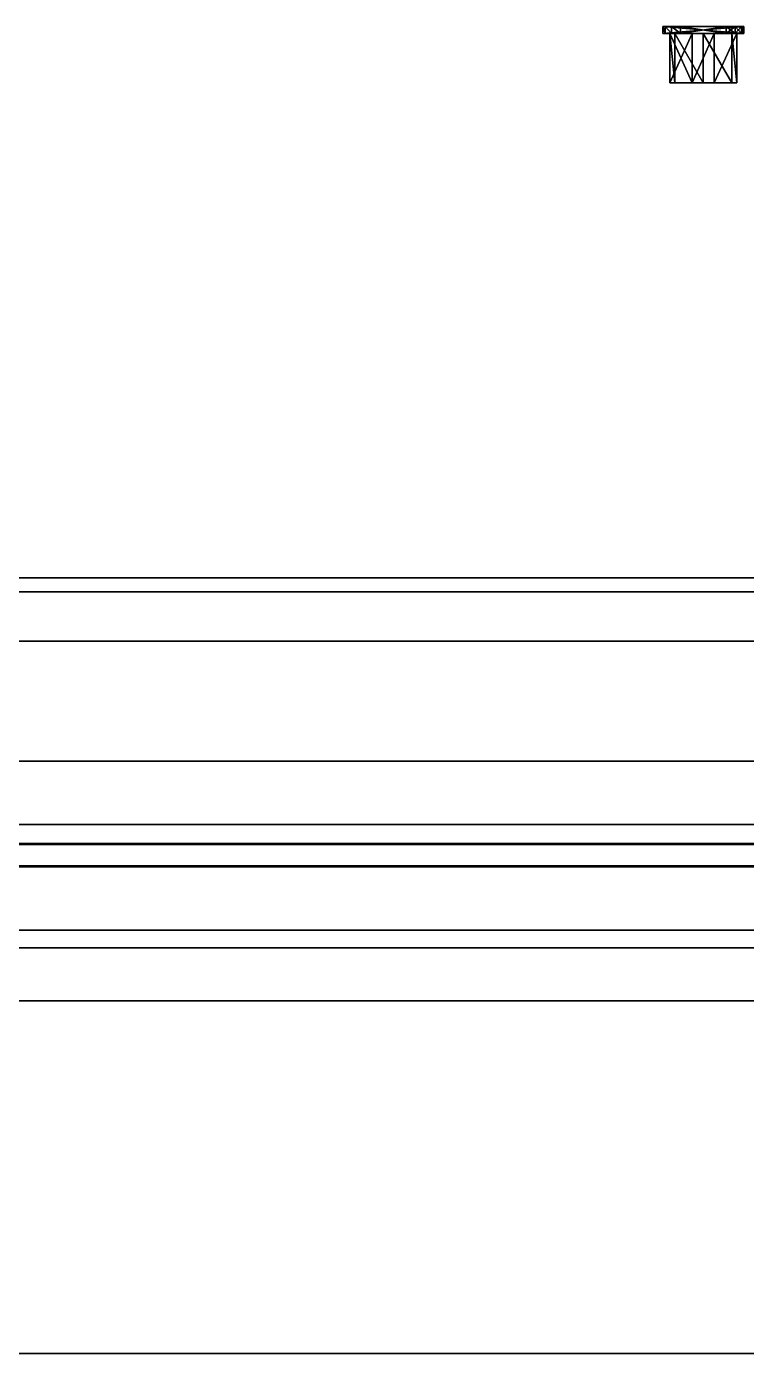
# Model space of a CAD drawing. Extents: x 0 to 4956, y -4930 to 0.
# Drawn here: x 2130.9 to 2335.2, y -4930 to -4553.7 of the extents above; entities that cross this region are included whole.
import ezdxf

# ---------------------------------------------------------------- set-up
doc = ezdxf.new("R2010")
doc.units = 0
for name, color, linetype in [('LAYER0', 7, 'CONTINUOUS'), ('LAYER1098', 7, 'CONTINUOUS'), ('LAYER1101', 7, 'CONTINUOUS'), ('LAYER1195', 7, 'CONTINUOUS'), ('LAYER1204', 7, 'CONTINUOUS'), ('LAYER25', 7, 'CONTINUOUS'), ('LAYER837', 7, 'CONTINUOUS'), ('LAYER843', 7, 'CONTINUOUS'), ('LAYER849', 7, 'CONTINUOUS'), ('LAYER852', 7, 'CONTINUOUS'), ('LAYER861', 7, 'CONTINUOUS'), ('LAYER872', 7, 'CONTINUOUS'), ('LAYER90', 7, 'CONTINUOUS')]:
    doc.layers.add(name, color=color, linetype=linetype)

msp = doc.modelspace()

# ---------------------------------------------------------------- linework, layer by layer
at = {"layer": 'LAYER0', "invisible_edges": 1}
for points in [[(4956, 0), (0, -4930), (0, 0), (4956, 0)], [(4956, -4930, 5), (0, 0, 5), (0, -4930, 5), (4956, -4930, 5)], [(0, 0, 5), (4956, -4930, 5), (4956, 0, 5), (0, 0, 5)], [(0, -4930), (4956, 0), (4956, -4930), (0, -4930)], [(4956, -4930, 5), (0, -4930), (4956, -4930), (4956, -4930, 5)], [(0, -4930), (4956, -4930, 5), (0, -4930, 5), (0, -4930)]]:
    msp.add_3dface(points, dxfattribs=at)
at = {"layer": 'LAYER1098', "invisible_edges": 1}
for points in [[(1938.5, -4785.7, 2530), (2730.5, -4785.7, 99), (1938.5, -4785.7, 99), (1938.5, -4785.7, 2530)], [(2730.5, -4785.7, 99), (1938.5, -4785.7, 2530), (2730.5, -4785.7, 2530), (2730.5, -4785.7, 99)], [(1938.5, -4791.7, 99), (2730.5, -4785.7, 99), (2730.5, -4791.7, 99), (1938.5, -4791.7, 99)], [(2730.5, -4785.7, 99), (1938.5, -4791.7, 99), (1938.5, -4785.7, 99), (2730.5, -4785.7, 99)], [(1938.5, -4785.7, 2530), (2730.5, -4791.7, 2530), (2730.5, -4785.7, 2530), (1938.5, -4785.7, 2530)], [(2730.5, -4791.7, 2530), (1938.5, -4785.7, 2530), (1938.5, -4791.7, 2530), (2730.5, -4791.7, 2530)], [(2730.5, -4791.7, 2530), (1938.5, -4791.7, 99), (2730.5, -4791.7, 99), (2730.5, -4791.7, 2530)], [(1938.5, -4791.7, 99), (2730.5, -4791.7, 2530), (1938.5, -4791.7, 2530), (1938.5, -4791.7, 99)]]:
    msp.add_3dface(points, dxfattribs=at)
at = {"layer": 'LAYER1101', "invisible_edges": 1}
for points in [[(1942.5, -4792, 1254.5), (2726.5, -4810, 1254.5), (1942.5, -4810, 1254.5), (1942.5, -4792, 1254.5)], [(2726.5, -4810, 1254.5), (1942.5, -4792, 1254.5), (2726.5, -4792, 1254.5), (2726.5, -4810, 1254.5)], [(2726.5, -4792, 1374.5), (1942.5, -4810, 1374.5), (2726.5, -4810, 1374.5), (2726.5, -4792, 1374.5)], [(1942.5, -4810, 1374.5), (2726.5, -4792, 1374.5), (1942.5, -4792, 1374.5), (1942.5, -4810, 1374.5)], [(1942.5, -4792, 1254.5), (2726.5, -4792, 1374.5), (2726.5, -4792, 1254.5), (1942.5, -4792, 1254.5)], [(2726.5, -4792, 1374.5), (1942.5, -4792, 1254.5), (1942.5, -4792, 1374.5), (2726.5, -4792, 1374.5)], [(1942.5, -4810, 1374.5), (2726.5, -4810, 1254.5), (2726.5, -4810, 1374.5), (1942.5, -4810, 1374.5)], [(2726.5, -4810, 1254.5), (1942.5, -4810, 1374.5), (1942.5, -4810, 1254.5), (2726.5, -4810, 1254.5)]]:
    msp.add_3dface(points, dxfattribs=at)
at = {"layer": 'LAYER1195', "invisible_edges": 1}
for points in [[(2726.5, -4785.4, 1989), (1942.5, -4310, 1989), (1942.5, -4785.4, 1989), (2726.5, -4785.4, 1989)], [(1942.5, -4310, 1989), (2726.5, -4785.4, 1989), (2726.5, -4310, 1989), (1942.5, -4310, 1989)], [(2726.5, -4310, 1971), (1942.5, -4785.4, 1971), (1942.5, -4310, 1971), (2726.5, -4310, 1971)], [(1942.5, -4785.4, 1971), (2726.5, -4310, 1971), (2726.5, -4785.4, 1971), (1942.5, -4785.4, 1971)], [(1942.5, -4785.4, 1971), (2726.5, -4785.4, 1989), (1942.5, -4785.4, 1989), (1942.5, -4785.4, 1971)], [(2726.5, -4785.4, 1989), (1942.5, -4785.4, 1971), (2726.5, -4785.4, 1971), (2726.5, -4785.4, 1989)]]:
    msp.add_3dface(points, dxfattribs=at)
at = {"layer": 'LAYER1204'}
for points in [[(2334.5, -4553.71, 2000), (2311.5, -4553.71, 1984), (2311.5, -4553.71, 2000), (2334.5, -4553.71, 2000)], [(2334.5, -4553.71, 1984), (2311.5, -4553.71, 1984), (2334.5, -4553.71, 2000), (2334.5, -4553.71, 1984)], [(2311.5, -4553.71, 2000), (2334.5, -4555.7, 2000), (2334.5, -4553.71, 2000), (2311.5, -4553.71, 2000)], [(2311.5, -4555.7, 2000), (2334.5, -4555.7, 2000), (2311.5, -4553.71, 2000), (2311.5, -4555.7, 2000)], [(2311.5, -4553.71, 1984), (2311.5, -4555.7, 2000), (2311.5, -4553.71, 2000), (2311.5, -4553.71, 1984)], [(2311.5, -4555.7, 1984), (2311.5, -4555.7, 2000), (2311.5, -4553.71, 1984), (2311.5, -4555.7, 1984)], [(2311.5, -4553.71, 1984), (2334.5, -4553.71, 2000), (2334.5, -4553.71, 1984), (2311.5, -4553.71, 1984)], [(2311.5, -4553.71, 2000), (2334.5, -4553.71, 2000), (2311.5, -4553.71, 1984), (2311.5, -4553.71, 2000)], [(2311.5, -4555.7, 2000), (2311.5, -4553.71, 1984), (2311.5, -4555.7, 1984), (2311.5, -4555.7, 2000)], [(2311.5, -4553.71, 2000), (2311.5, -4553.71, 1984), (2311.5, -4555.7, 2000), (2311.5, -4553.71, 2000)], [(2334.5, -4553.71, 2000), (2311.5, -4555.7, 2000), (2311.5, -4553.71, 2000), (2334.5, -4553.71, 2000)], [(2334.5, -4555.7, 2000), (2311.5, -4555.7, 2000), (2334.5, -4553.71, 2000), (2334.5, -4555.7, 2000)], [(2312.17, -4555.7, 1981.5), (2311.5, -4553.71, 1984), (2312.17, -4553.71, 1981.5), (2312.17, -4555.7, 1981.5)], [(2311.5, -4555.7, 1984), (2311.5, -4553.71, 1984), (2312.17, -4555.7, 1981.5), (2311.5, -4555.7, 1984)], [(2311.5, -4553.71, 1984), (2333.83, -4553.71, 1981.5), (2312.17, -4553.71, 1981.5), (2311.5, -4553.71, 1984)], [(2334.5, -4553.71, 1984), (2333.83, -4553.71, 1981.5), (2311.5, -4553.71, 1984), (2334.5, -4553.71, 1984)], [(2312.17, -4553.71, 1981.5), (2334.5, -4553.71, 1984), (2311.5, -4553.71, 1984), (2312.17, -4553.71, 1981.5)], [(2311.5, -4553.71, 1984), (2312.17, -4555.7, 1981.5), (2312.17, -4553.71, 1981.5), (2311.5, -4553.71, 1984)], [(2311.5, -4555.7, 1984), (2312.17, -4555.7, 1981.5), (2311.5, -4553.71, 1984), (2311.5, -4555.7, 1984)], [(2334.5, -4555.7, 2000), (2311.5, -4555.7, 1984), (2311.5, -4555.7, 2000), (2334.5, -4555.7, 2000)], [(2334.5, -4555.7, 1984), (2311.5, -4555.7, 1984), (2334.5, -4555.7, 2000), (2334.5, -4555.7, 1984)], [(2334.5, -4555.7, 1984), (2311.5, -4555.7, 2000), (2311.5, -4555.7, 1984), (2334.5, -4555.7, 1984)], [(2334.5, -4555.7, 2000), (2311.5, -4555.7, 2000), (2334.5, -4555.7, 1984), (2334.5, -4555.7, 2000)], [(2333.83, -4555.7, 1981.5), (2311.5, -4555.7, 1984), (2312.17, -4555.7, 1981.5), (2333.83, -4555.7, 1981.5)], [(2334.5, -4555.7, 1984), (2311.5, -4555.7, 1984), (2333.83, -4555.7, 1981.5), (2334.5, -4555.7, 1984)], [(2312.17, -4555.7, 1981.5), (2334.5, -4555.7, 1984), (2311.5, -4555.7, 1984), (2312.17, -4555.7, 1981.5)], [(2314, -4555.7, 1979.67), (2312.17, -4553.71, 1981.5), (2314, -4553.71, 1979.67), (2314, -4555.7, 1979.67)], [(2312.17, -4555.7, 1981.5), (2312.17, -4553.71, 1981.5), (2314, -4555.7, 1979.67), (2312.17, -4555.7, 1981.5)], [(2312.17, -4553.71, 1981.5), (2333.83, -4553.71, 1981.5), (2314, -4553.71, 1979.67), (2312.17, -4553.71, 1981.5)], [(2333.83, -4553.71, 1981.5), (2334.5, -4553.71, 1984), (2312.17, -4553.71, 1981.5), (2333.83, -4553.71, 1981.5)], [(2314, -4553.71, 1979.67), (2333.83, -4553.71, 1981.5), (2312.17, -4553.71, 1981.5), (2314, -4553.71, 1979.67)], [(2312.17, -4553.71, 1981.5), (2314, -4555.7, 1979.67), (2314, -4553.71, 1979.67), (2312.17, -4553.71, 1981.5)], [(2312.17, -4555.7, 1981.5), (2314, -4555.7, 1979.67), (2312.17, -4553.71, 1981.5), (2312.17, -4555.7, 1981.5)], [(2332, -4555.7, 1979.67), (2312.17, -4555.7, 1981.5), (2314, -4555.7, 1979.67), (2332, -4555.7, 1979.67)], [(2333.83, -4555.7, 1981.5), (2312.17, -4555.7, 1981.5), (2332, -4555.7, 1979.67), (2333.83, -4555.7, 1981.5)], [(2333.83, -4555.7, 1981.5), (2334.5, -4555.7, 1984), (2312.17, -4555.7, 1981.5), (2333.83, -4555.7, 1981.5)], [(2314, -4555.7, 1979.67), (2333.83, -4555.7, 1981.5), (2312.17, -4555.7, 1981.5), (2314, -4555.7, 1979.67)], [(2314.917, -4569.7, 1984.613), (2313.482, -4555.7, 1993.569), (2314.917, -4555.7, 1984.613), (2314.917, -4569.7, 1984.613)], [(2313.482, -4569.7, 1993.569), (2313.482, -4555.7, 1993.569), (2314.917, -4569.7, 1984.613), (2313.482, -4569.7, 1993.569)], [(2313.482, -4555.7, 1993.569), (2319.877, -4569.7, 2000), (2319.877, -4555.7, 2000), (2313.482, -4555.7, 1993.569)], [(2313.482, -4569.7, 1993.569), (2319.877, -4569.7, 2000), (2313.482, -4555.7, 1993.569), (2313.482, -4569.7, 1993.569)], [(2313.482, -4555.7, 1993.569), (2314.917, -4569.7, 1984.613), (2314.917, -4555.7, 1984.613), (2313.482, -4555.7, 1993.569)], [(2313.482, -4569.7, 1993.569), (2314.917, -4569.7, 1984.613), (2313.482, -4555.7, 1993.569), (2313.482, -4569.7, 1993.569)], [(2319.877, -4555.7, 2000), (2313.482, -4569.7, 1993.569), (2313.482, -4555.7, 1993.569), (2319.877, -4555.7, 2000)], [(2319.877, -4569.7, 2000), (2313.482, -4569.7, 1993.569), (2319.877, -4555.7, 2000), (2319.877, -4569.7, 2000)], [(2316.5, -4555.7, 1979), (2314, -4553.71, 1979.67), (2316.5, -4553.71, 1979), (2316.5, -4555.7, 1979)], [(2314, -4555.7, 1979.67), (2314, -4553.71, 1979.67), (2316.5, -4555.7, 1979), (2314, -4555.7, 1979.67)], [(2314, -4553.71, 1979.67), (2333.83, -4553.71, 1981.5), (2332, -4553.71, 1979.67), (2314, -4553.71, 1979.67)], [(2314, -4553.71, 1979.67), (2332, -4553.71, 1979.67), (2316.5, -4553.71, 1979), (2314, -4553.71, 1979.67)], [(2332, -4553.71, 1979.67), (2333.83, -4553.71, 1981.5), (2314, -4553.71, 1979.67), (2332, -4553.71, 1979.67)], [(2316.5, -4553.71, 1979), (2332, -4553.71, 1979.67), (2314, -4553.71, 1979.67), (2316.5, -4553.71, 1979)], [(2314, -4553.71, 1979.67), (2316.5, -4555.7, 1979), (2316.5, -4553.71, 1979), (2314, -4553.71, 1979.67)], [(2314, -4555.7, 1979.67), (2316.5, -4555.7, 1979), (2314, -4553.71, 1979.67), (2314, -4555.7, 1979.67)], [(2329.5, -4555.7, 1979), (2314, -4555.7, 1979.67), (2316.5, -4555.7, 1979), (2329.5, -4555.7, 1979)], [(2332, -4555.7, 1979.67), (2314, -4555.7, 1979.67), (2329.5, -4555.7, 1979), (2332, -4555.7, 1979.67)], [(2332, -4555.7, 1979.67), (2333.83, -4555.7, 1981.5), (2314, -4555.7, 1979.67), (2332, -4555.7, 1979.67)], [(2316.5, -4555.7, 1979), (2332, -4555.7, 1979.67), (2314, -4555.7, 1979.67), (2316.5, -4555.7, 1979)], [(2323, -4569.7, 1980.5), (2314.917, -4555.7, 1984.613), (2323, -4555.7, 1980.5), (2323, -4569.7, 1980.5)], [(2314.917, -4569.7, 1984.613), (2314.917, -4555.7, 1984.613), (2323, -4569.7, 1980.5), (2314.917, -4569.7, 1984.613)], [(2314.917, -4555.7, 1984.613), (2323, -4569.7, 1980.5), (2323, -4555.7, 1980.5), (2314.917, -4555.7, 1984.613)], [(2314.917, -4569.7, 1984.613), (2323, -4569.7, 1980.5), (2314.917, -4555.7, 1984.613), (2314.917, -4569.7, 1984.613)], [(2329.5, -4555.7, 1979), (2316.5, -4553.71, 1979), (2316.5, -4555.7, 1979), (2329.5, -4555.7, 1979)], [(2329.5, -4553.71, 1979), (2316.5, -4553.71, 1979), (2329.5, -4555.7, 1979), (2329.5, -4553.71, 1979)], [(2329.5, -4553.71, 1979), (2316.5, -4555.7, 1979), (2316.5, -4553.71, 1979), (2329.5, -4553.71, 1979)], [(2329.5, -4555.7, 1979), (2316.5, -4555.7, 1979), (2329.5, -4553.71, 1979), (2329.5, -4555.7, 1979)], [(2316.5, -4553.71, 1979), (2332, -4553.71, 1979.67), (2329.5, -4553.71, 1979), (2316.5, -4553.71, 1979)], [(2329.5, -4553.71, 1979), (2332, -4553.71, 1979.67), (2316.5, -4553.71, 1979), (2329.5, -4553.71, 1979)], [(2329.5, -4555.7, 1979), (2332, -4555.7, 1979.67), (2316.5, -4555.7, 1979), (2329.5, -4555.7, 1979)], [(2319.877, -4569.7, 2000), (2326.123, -4555.7, 2000), (2319.877, -4555.7, 2000), (2319.877, -4569.7, 2000)], [(2326.123, -4569.7, 2000), (2326.123, -4555.7, 2000), (2319.877, -4569.7, 2000), (2326.123, -4569.7, 2000)], [(2326.123, -4555.7, 2000), (2319.877, -4569.7, 2000), (2319.877, -4555.7, 2000), (2326.123, -4555.7, 2000)], [(2326.123, -4569.7, 2000), (2319.877, -4569.7, 2000), (2326.123, -4555.7, 2000), (2326.123, -4569.7, 2000)], [(2323, -4555.7, 1980.5), (2331.083, -4569.7, 1984.613), (2323, -4569.7, 1980.5), (2323, -4555.7, 1980.5)], [(2331.083, -4555.7, 1984.613), (2331.083, -4569.7, 1984.613), (2323, -4555.7, 1980.5), (2331.083, -4555.7, 1984.613)], [(2323, -4555.7, 1980.5), (2331.083, -4569.7, 1984.613), (2331.083, -4555.7, 1984.613), (2323, -4555.7, 1980.5)], [(2323, -4569.7, 1980.5), (2331.083, -4569.7, 1984.613), (2323, -4555.7, 1980.5), (2323, -4569.7, 1980.5)], [(2332.518, -4555.7, 1993.569), (2326.123, -4569.7, 2000), (2332.518, -4569.7, 1993.569), (2332.518, -4555.7, 1993.569)], [(2326.123, -4555.7, 2000), (2326.123, -4569.7, 2000), (2332.518, -4555.7, 1993.569), (2326.123, -4555.7, 2000)], [(2332.518, -4555.7, 1993.569), (2326.123, -4569.7, 2000), (2326.123, -4555.7, 2000), (2332.518, -4555.7, 1993.569)], [(2332.518, -4569.7, 1993.569), (2326.123, -4569.7, 2000), (2332.518, -4555.7, 1993.569), (2332.518, -4569.7, 1993.569)], [(2329.5, -4553.71, 1979), (2332, -4555.7, 1979.67), (2329.5, -4555.7, 1979), (2329.5, -4553.71, 1979)], [(2332, -4553.71, 1979.67), (2332, -4555.7, 1979.67), (2329.5, -4553.71, 1979), (2332, -4553.71, 1979.67)], [(2332, -4553.71, 1979.67), (2329.5, -4555.7, 1979), (2329.5, -4553.71, 1979), (2332, -4553.71, 1979.67)], [(2332, -4555.7, 1979.67), (2329.5, -4555.7, 1979), (2332, -4553.71, 1979.67), (2332, -4555.7, 1979.67)], [(2331.083, -4555.7, 1984.613), (2332.518, -4569.7, 1993.569), (2331.083, -4569.7, 1984.613), (2331.083, -4555.7, 1984.613)], [(2332.518, -4555.7, 1993.569), (2332.518, -4569.7, 1993.569), (2331.083, -4555.7, 1984.613), (2332.518, -4555.7, 1993.569)], [(2331.083, -4555.7, 1984.613), (2332.518, -4569.7, 1993.569), (2332.518, -4555.7, 1993.569), (2331.083, -4555.7, 1984.613)], [(2331.083, -4569.7, 1984.613), (2332.518, -4569.7, 1993.569), (2331.083, -4555.7, 1984.613), (2331.083, -4569.7, 1984.613)], [(2332, -4553.71, 1979.67), (2333.83, -4555.7, 1981.5), (2332, -4555.7, 1979.67), (2332, -4553.71, 1979.67)], [(2333.83, -4553.71, 1981.5), (2333.83, -4555.7, 1981.5), (2332, -4553.71, 1979.67), (2333.83, -4553.71, 1981.5)], [(2333.83, -4553.71, 1981.5), (2332, -4555.7, 1979.67), (2332, -4553.71, 1979.67), (2333.83, -4553.71, 1981.5)], [(2333.83, -4555.7, 1981.5), (2332, -4555.7, 1979.67), (2333.83, -4553.71, 1981.5), (2333.83, -4555.7, 1981.5)], [(2333.83, -4553.71, 1981.5), (2334.5, -4555.7, 1984), (2333.83, -4555.7, 1981.5), (2333.83, -4553.71, 1981.5)], [(2334.5, -4553.71, 1984), (2334.5, -4555.7, 1984), (2333.83, -4553.71, 1981.5), (2334.5, -4553.71, 1984)], [(2334.5, -4553.71, 1984), (2333.83, -4555.7, 1981.5), (2333.83, -4553.71, 1981.5), (2334.5, -4553.71, 1984)], [(2334.5, -4555.7, 1984), (2333.83, -4555.7, 1981.5), (2334.5, -4553.71, 1984), (2334.5, -4555.7, 1984)], [(2334.5, -4555.7, 1984), (2334.5, -4553.71, 2000), (2334.5, -4553.71, 1984), (2334.5, -4555.7, 1984)], [(2334.5, -4555.7, 2000), (2334.5, -4553.71, 2000), (2334.5, -4555.7, 1984), (2334.5, -4555.7, 2000)], [(2334.5, -4553.71, 2000), (2334.5, -4555.7, 1984), (2334.5, -4553.71, 1984), (2334.5, -4553.71, 2000)], [(2334.5, -4555.7, 2000), (2334.5, -4555.7, 1984), (2334.5, -4553.71, 2000), (2334.5, -4555.7, 2000)], [(2323, -4569.7, 2000), (2313.482, -4569.7, 1993.569), (2323, -4569.7, 1993.5), (2323, -4569.7, 2000)], [(2319.877, -4569.7, 2000), (2313.482, -4569.7, 1993.569), (2323, -4569.7, 2000), (2319.877, -4569.7, 2000)], [(2313.482, -4569.7, 1993.569), (2314.917, -4569.7, 1984.613), (2323, -4569.7, 1993.5), (2313.482, -4569.7, 1993.569)], [(2313.482, -4569.7, 1993.569), (2314.917, -4569.7, 1984.613), (2323, -4569.7, 1993.5), (2313.482, -4569.7, 1993.569)], [(2323, -4569.7, 2000), (2313.482, -4569.7, 1993.569), (2323, -4569.7, 1993.5), (2323, -4569.7, 2000)], [(2319.877, -4569.7, 2000), (2313.482, -4569.7, 1993.569), (2323, -4569.7, 2000), (2319.877, -4569.7, 2000)], [(2323, -4569.7, 1987), (2314.917, -4569.7, 1984.613), (2323, -4569.7, 1980.5), (2323, -4569.7, 1987)], [(2323, -4569.7, 1993.5), (2314.917, -4569.7, 1984.613), (2323, -4569.7, 1987), (2323, -4569.7, 1993.5)], [(2314.917, -4569.7, 1984.613), (2323, -4569.7, 1980.5), (2323, -4569.7, 1987), (2314.917, -4569.7, 1984.613)], [(2323, -4569.7, 1993.5), (2314.917, -4569.7, 1984.613), (2323, -4569.7, 1987), (2323, -4569.7, 1993.5)], [(2331.083, -4569.7, 1984.613), (2323, -4569.7, 1987), (2323, -4569.7, 1980.5), (2331.083, -4569.7, 1984.613)], [(2332.518, -4569.7, 1993.569), (2323, -4569.7, 1987), (2331.083, -4569.7, 1984.613), (2332.518, -4569.7, 1993.569)], [(2323, -4569.7, 1993.5), (2323, -4569.7, 1987), (2332.518, -4569.7, 1993.569), (2323, -4569.7, 1993.5)], [(2326.123, -4569.7, 2000), (2323, -4569.7, 1993.5), (2332.518, -4569.7, 1993.569), (2326.123, -4569.7, 2000)], [(2323, -4569.7, 2000), (2323, -4569.7, 1993.5), (2326.123, -4569.7, 2000), (2323, -4569.7, 2000)], [(2331.083, -4569.7, 1984.613), (2323, -4569.7, 1980.5), (2323, -4569.7, 1987), (2331.083, -4569.7, 1984.613)], [(2323, -4569.7, 1993.5), (2331.083, -4569.7, 1984.613), (2323, -4569.7, 1987), (2323, -4569.7, 1993.5)], [(2332.518, -4569.7, 1993.569), (2331.083, -4569.7, 1984.613), (2323, -4569.7, 1993.5), (2332.518, -4569.7, 1993.569)], [(2323, -4569.7, 2000), (2332.518, -4569.7, 1993.569), (2323, -4569.7, 1993.5), (2323, -4569.7, 2000)], [(2326.123, -4569.7, 2000), (2332.518, -4569.7, 1993.569), (2323, -4569.7, 2000), (2326.123, -4569.7, 2000)]]:
    msp.add_3dface(points, dxfattribs=at)
at = {"layer": 'LAYER25', "invisible_edges": 1}
for points in [[(1073, -4830, 5), (3696, -4930, 5), (973, -4930, 5), (1073, -4830, 5)], [(3696, -4930, 5), (1073, -4830, 5), (3596, -4830, 5), (3696, -4930, 5)], [(1073, -4830, 2599), (3596, -4830, 5), (1073, -4830, 5), (1073, -4830, 2599)], [(3596, -4830, 5), (1073, -4830, 2599), (3596, -4830, 2599), (3596, -4830, 5)], [(3696, -4930, 2599), (973, -4930, 5), (3696, -4930, 5), (3696, -4930, 2599)], [(973, -4930, 5), (3696, -4930, 2599), (973, -4930, 2599), (973, -4930, 5)]]:
    msp.add_3dface(points, dxfattribs=at)
at = {"layer": 'LAYER837', "invisible_edges": 1}
for points in [[(2726.5, -4785.4, 321.49), (1942.5, -4310, 321.49), (1942.5, -4785.4, 321.49), (2726.5, -4785.4, 321.49)], [(1942.5, -4310, 321.49), (2726.5, -4785.4, 321.49), (2726.5, -4310, 321.49), (1942.5, -4310, 321.49)], [(2726.5, -4310, 303.49), (1942.5, -4785.4, 303.49), (1942.5, -4310, 303.49), (2726.5, -4310, 303.49)], [(1942.5, -4785.4, 303.49), (2726.5, -4310, 303.49), (2726.5, -4785.4, 303.49), (1942.5, -4785.4, 303.49)], [(1942.5, -4785.4, 303.49), (2726.5, -4785.4, 321.49), (1942.5, -4785.4, 321.49), (1942.5, -4785.4, 303.49)], [(2726.5, -4785.4, 321.49), (1942.5, -4785.4, 303.49), (2726.5, -4785.4, 303.49), (2726.5, -4785.4, 321.49)]]:
    msp.add_3dface(points, dxfattribs=at)
at = {"layer": 'LAYER843', "invisible_edges": 1}
for points in [[(1942.5, -4810, 85), (2726.5, -4250, 85), (2726.5, -4810, 85), (1942.5, -4810, 85)], [(2726.5, -4250, 85), (1942.5, -4810, 85), (1942.5, -4250, 85), (2726.5, -4250, 85)], [(1942.5, -4250, 103), (2726.5, -4810, 103), (2726.5, -4250, 103), (1942.5, -4250, 103)], [(2726.5, -4810, 103), (1942.5, -4250, 103), (1942.5, -4810, 103), (2726.5, -4810, 103)], [(2726.5, -4810, 103), (1942.5, -4810, 85), (2726.5, -4810, 85), (2726.5, -4810, 103)], [(1942.5, -4810, 85), (2726.5, -4810, 103), (1942.5, -4810, 103), (1942.5, -4810, 85)]]:
    msp.add_3dface(points, dxfattribs=at)
at = {"layer": 'LAYER849', "invisible_edges": 1}
for points in [[(1942.5, -4762, 5), (2726.5, -4780, 5), (1942.5, -4780, 5), (1942.5, -4762, 5)], [(2726.5, -4780, 5), (1942.5, -4762, 5), (2726.5, -4762, 5), (2726.5, -4780, 5)], [(2726.5, -4762, 85), (1942.5, -4780, 85), (2726.5, -4780, 85), (2726.5, -4762, 85)], [(1942.5, -4780, 85), (2726.5, -4762, 85), (1942.5, -4762, 85), (1942.5, -4780, 85)], [(1942.5, -4762, 5), (2726.5, -4762, 85), (2726.5, -4762, 5), (1942.5, -4762, 5)], [(2726.5, -4762, 85), (1942.5, -4762, 5), (1942.5, -4762, 85), (2726.5, -4762, 85)], [(1942.5, -4780, 85), (2726.5, -4780, 5), (2726.5, -4780, 85), (1942.5, -4780, 85)], [(2726.5, -4780, 5), (1942.5, -4780, 85), (1942.5, -4780, 5), (2726.5, -4780, 5)]]:
    msp.add_3dface(points, dxfattribs=at)
at = {"layer": 'LAYER852', "invisible_edges": 1}
for points in [[(2726.5, -4810, 2544), (1942.5, -4250, 2544), (1942.5, -4810, 2544), (2726.5, -4810, 2544)], [(1942.5, -4250, 2544), (2726.5, -4810, 2544), (2726.5, -4250, 2544), (1942.5, -4250, 2544)], [(2726.5, -4250, 2526), (1942.5, -4810, 2526), (1942.5, -4250, 2526), (2726.5, -4250, 2526)], [(1942.5, -4810, 2526), (2726.5, -4250, 2526), (2726.5, -4810, 2526), (1942.5, -4810, 2526)], [(1942.5, -4810, 2526), (2726.5, -4810, 2544), (1942.5, -4810, 2544), (1942.5, -4810, 2526)], [(2726.5, -4810, 2544), (1942.5, -4810, 2526), (2726.5, -4810, 2526), (2726.5, -4810, 2544)]]:
    msp.add_3dface(points, dxfattribs=at)
at = {"layer": 'LAYER861', "invisible_edges": 1}
for points in [[(2009.5, -4710, 113), (2659.5, -4728, 113), (2009.5, -4728, 113), (2009.5, -4710, 113)], [(2659.5, -4728, 113), (2009.5, -4710, 113), (2659.5, -4710, 113), (2659.5, -4728, 113)], [(2659.5, -4710, 253.49), (2009.5, -4728, 253.49), (2659.5, -4728, 253.49), (2659.5, -4710, 253.49)], [(2009.5, -4728, 253.49), (2659.5, -4710, 253.49), (2009.5, -4710, 253.49), (2009.5, -4728, 253.49)], [(2009.5, -4710, 113), (2659.5, -4710, 253.49), (2659.5, -4710, 113), (2009.5, -4710, 113)], [(2659.5, -4710, 253.49), (2009.5, -4710, 113), (2009.5, -4710, 253.49), (2659.5, -4710, 253.49)], [(2009.5, -4728, 253.49), (2659.5, -4728, 113), (2659.5, -4728, 253.49), (2009.5, -4728, 253.49)], [(2659.5, -4728, 113), (2009.5, -4728, 253.49), (2009.5, -4728, 113), (2659.5, -4728, 113)]]:
    msp.add_3dface(points, dxfattribs=at)
at = {"layer": 'LAYER872', "invisible_edges": 1}
for points in [[(2005.5, -4714, 126.5), (2663.5, -4342, 126.5), (2663.5, -4714, 126.5), (2005.5, -4714, 126.5)], [(2663.5, -4342, 126.5), (2005.5, -4714, 126.5), (2005.5, -4342, 126.5), (2663.5, -4342, 126.5)], [(2005.5, -4342, 132.5), (2663.5, -4714, 132.5), (2663.5, -4342, 132.5), (2005.5, -4342, 132.5)], [(2663.5, -4714, 132.5), (2005.5, -4342, 132.5), (2005.5, -4714, 132.5), (2663.5, -4714, 132.5)], [(2663.5, -4714, 132.5), (2005.5, -4714, 126.5), (2663.5, -4714, 126.5), (2663.5, -4714, 132.5)], [(2005.5, -4714, 126.5), (2663.5, -4714, 132.5), (2005.5, -4714, 132.5), (2005.5, -4714, 126.5)]]:
    msp.add_3dface(points, dxfattribs=at)
at = {"layer": 'LAYER90'}
for points, invisible_edges in [([(1073, -4830, 5), (1088, -4815, 5), (3596, -4830, 5), (1073, -4830, 5)], 3), ([(1088, -4815, 115), (1073, -4830, 115), (3596, -4830, 115), (1088, -4815, 115)], 5), ([(3596, -4830, 5), (1088, -4815, 5), (3581, -4815, 5), (3596, -4830, 5)], 5), ([(1088, -4815, 115), (3581, -4815, 5), (1088, -4815, 5), (1088, -4815, 115)], 1), ([(3581, -4815, 5), (1088, -4815, 115), (3581, -4815, 115), (3581, -4815, 5)], 1), ([(1088, -4815, 115), (3596, -4830, 115), (3581, -4815, 115), (1088, -4815, 115)], 3), ([(3596, -4830, 115), (1073, -4830, 5), (3596, -4830, 5), (3596, -4830, 115)], 1), ([(1073, -4830, 5), (3596, -4830, 115), (1073, -4830, 115), (1073, -4830, 5)], 1)]:
    msp.add_3dface(points, dxfattribs=dict(at, invisible_edges=invisible_edges))

# ---------------------------------------------------------------- meshes
at = {"layer": 'LAYER25'}
mesh = msp.add_polymesh((2, 2), dxfattribs=at)
for k, corner in enumerate([(1073, -4830, 2599), (3596, -4830, 2599), (973, -4930, 2599), (3696, -4930, 2599)]):
    mesh.set_mesh_vertex(divmod(k, 2), corner)

doc.saveas('drawing.dxf')
